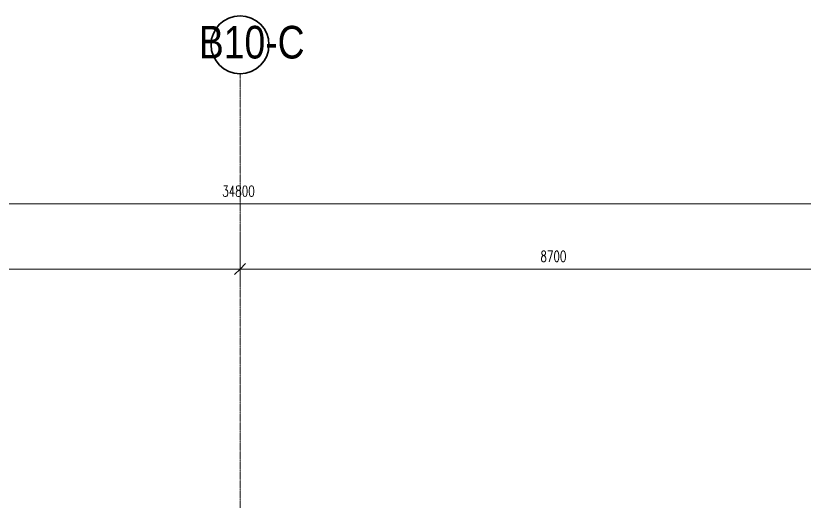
# Model space of a CAD drawing. Header units: millimetres. Extents: x 147592 to 208617, y -27981 to 8299.
# Drawn here: x 170900 to 181800, y 1595 to 8299 of the extents above; entities that cross this region are included whole.
import ezdxf

# ---------------------------------------------------------------- set-up
doc = ezdxf.new("R2010")
doc.units = ezdxf.units.MM
doc.linetypes.add('轴网线', pattern=[22.24, 12.7, -3.18, 3.18, -3.18])
for name, color, linetype, lineweight in [('A-____-____-DIMS', 7, 'Continuous', 5), ('A-____-____-DIMS-100', 7, 'Continuous', 5), ('S-GRID-____-IDEN', 7, 'Continuous', 5), ('S-GRID-____-OTLN', 7, 'Continuous', 5)]:
    doc.layers.add(name, color=color, linetype=linetype, lineweight=lineweight)
doc.styles.add('RomanD', font='romand__.ttf', dxfattribs={"width": 0.7, "height": 150})
doc.styles.add('TJ_FangSong_Narrow', font='', dxfattribs={"height": 450})
doc.styles.get('TJ_FangSong_Narrow').set_extended_font_data('TJ_FangSong_Narrow')
doc.dimstyles.new('对角线_-_1_5mm_RomanD_1_20_1', dxfattribs={"dimscale": 304.8, "dimtxt": 150.53621, "dimasz": 0.492126, "dimexe": 0.656168, "dimexo": 0.0625, "dimgap": 0.164042, "dimtad": 1, "dimdec": 0, "dimzin": 0, "dimdsep": 46, "dimtxsty": 'RomanD', "dimblk1": 'OBLIQUE', "dimblk2": 'OBLIQUE', "dimsah": 1, "dimcen": 0.09, "dimazin": 0, "dimtfac": 1, "dimtdec": 4, "dimtix": 1, "dimtmove": 0, "dimatfit": 3, "dimfxl": 1.64042, "dimfxlon": 1, "dimtvp": 1, "dimtolj": 1, "dimtzin": 0, "dimarcsym": 2})

# ---------------------------------------------------------------- blocks, each defined once
blk = doc.blocks.new('DIMBLOCK8-ELV_2F')
at = {"layer": 'A-____-____-DIMS-100', "color": 250, "true_color": 0x444444, "transparency": 16777216}
for p, q in [((174000, 5302), (174000, 4602)), ((174000, 4802), (174000, 5302)), ((165300, 4251), (165300, 5002)), ((165300, 4802), (174000, 4802)), ((165300, 4802), (165300, 4251))]:
    blk.add_line(p, q, dxfattribs=at)
at = {"layer": 'A-____-____-DIMS-100', "color": 250, "lineweight": 35, "true_color": 0x444444, "transparency": 16777216}
for p, q in [((165300, 4802), (165225, 4727)), ((165300, 4802), (165375, 4877)), ((174000, 4802), (173925, 4727)), ((174000, 4802), (174075, 4877))]:
    blk.add_line(p, q, dxfattribs=at)
at = {"layer": 'A-____-____-DIMS-100', "color": 0, "transparency": 16777216, "insert": (169453, 5052), "char_height": 150, "width": 472.45, "attachment_point": 1, "line_spacing_factor": 1.146391, "style": 'RomanD'}
blk.add_mtext('8700', dxfattribs=at)
blk = doc.blocks.new('_Oblique')
at = {"color": 0, "linetype": 'ByBlock', "lineweight": -2}
blk.add_line((-0.5, -0.5), (0.5, 0.5), dxfattribs=at)
blk = doc.blocks.new('DIMBLOCK9-ELV_2F')
at = {"layer": 'A-____-____-DIMS-100', "color": 250, "true_color": 0x444444, "transparency": 16777216}
for p, q in [((174000, 5302), (174000, 4602)), ((174000, 4802), (174000, 5302)), ((182700, 5302), (182700, 4602)), ((182700, 4802), (182700, 5302)), ((174000, 4802), (182700, 4802))]:
    blk.add_line(p, q, dxfattribs=at)
at = {"layer": 'A-____-____-DIMS-100', "color": 250, "lineweight": 35, "true_color": 0x444444, "transparency": 16777216}
for p, q in [((174000, 4802), (173925, 4727)), ((174000, 4802), (174075, 4877)), ((182700, 4802), (182625, 4727)), ((182700, 4802), (182775, 4877))]:
    blk.add_line(p, q, dxfattribs=at)
at = {"layer": 'A-____-____-DIMS-100', "color": 0, "transparency": 16777216, "insert": (178153, 5052), "char_height": 150, "width": 472.45, "attachment_point": 1, "line_spacing_factor": 1.146391, "style": 'RomanD'}
blk.add_mtext('8700', dxfattribs=at)
blk = doc.blocks.new('DIMBLOCK11-ELV_2F')
at = {"layer": 'A-____-____-DIMS-100', "color": 250, "true_color": 0x444444, "transparency": 16777216}
for p, q in [((156600, 3115), (156600, 5902)), ((191400, 1812), (191400, 5902)), ((156600, 5702), (191400, 5702)), ((156600, 5702), (156600, 3115)), ((191400, 5702), (191400, 1812))]:
    blk.add_line(p, q, dxfattribs=at)
at = {"layer": 'A-____-____-DIMS-100', "color": 250, "lineweight": 35, "true_color": 0x444444, "transparency": 16777216}
for p, q in [((156600, 5702), (156675, 5777)), ((191400, 5702), (191475, 5777)), ((156600, 5702), (156525, 5627)), ((191400, 5702), (191325, 5627))]:
    blk.add_line(p, q, dxfattribs=at)
at = {"layer": 'A-____-____-DIMS-100', "color": 0, "transparency": 16777216, "insert": (173754, 5952), "char_height": 150, "width": 590.57, "attachment_point": 1, "line_spacing_factor": 1.146391, "style": 'RomanD'}
blk.add_mtext('34800', dxfattribs=at)
blk = doc.blocks.new('轴网 - R4_0-512320-ELV_2F')
at = {"layer": 'S-GRID-____-IDEN', "color": 160, "lineweight": 35, "true_color": 0x4444ff}
blk.add_circle((0, 0), 4, dxfattribs=at)
blk = doc.blocks.new('YXQH_AR_B9-20_rvt-1-ELV_2F')
at = {"layer": 'S-GRID-____-OTLN', "color": 160, "linetype": '轴网线', "true_color": 0x4444ff}
blk.add_line((174000, 7499.5), (174000, -27181.2), dxfattribs=at)
at = {"color": 250, "lineweight": 5, "true_color": 0x444444, "xscale": 99.99999999999993, "yscale": 99.99999999999993, "zscale": 99.99999999999993, "rotation": 180}
blk.add_blockref('轴网 - R4_0-512320-ELV_2F', (174000, 7899.5), dxfattribs=at)
at = {"layer": 'S-GRID-____-IDEN', "color": 250, "true_color": 0x444444, "insert": (173431.7, 8160), "char_height": 450, "width": 1370.886, "attachment_point": 1, "style": 'TJ_FangSong_Narrow'}
blk.add_mtext('B10-C', dxfattribs=at)
at = {"layer": 'A-____-____-DIMS', "color": 250, "true_color": 0x444444}
for base, p1, p2, override, picture, middle in [((191400, 5702.4), (156600, 3114.6), (191400, 1811.6), {"dimpost": '<>', "dimfxl": 34824.385015}, 'DIMBLOCK11-ELV_2F', (174000, 5827.4)), ((174000, 4802.4), (165300, 4250.6), (174000, 5302.4), {"dimpost": '<>', "dimfxl": 8763.348093}, 'DIMBLOCK8-ELV_2F', (169650, 4927.4)), ((182700, 4802.4), (174000, 5302.4), (182700, 5302.4), {"dimpost": '<>', "dimfxl": 8700}, 'DIMBLOCK9-ELV_2F', (178350, 4927.4))]:
    dim = blk.add_linear_dim(base=base, p1=p1, p2=p2, dimstyle='对角线_-_1_5mm_RomanD_1_20_1', override=override, dxfattribs=at)
    dim.commit()
    dim.dimension.update_dxf_attribs({"geometry": picture, "text_midpoint": middle})

msp = doc.modelspace()

# ---------------------------------------------------------------- block references
at = {"lineweight": 5}
msp.add_blockref('YXQH_AR_B9-20_rvt-1-ELV_2F', (0, 0), dxfattribs=at)

doc.saveas('drawing.dxf')
